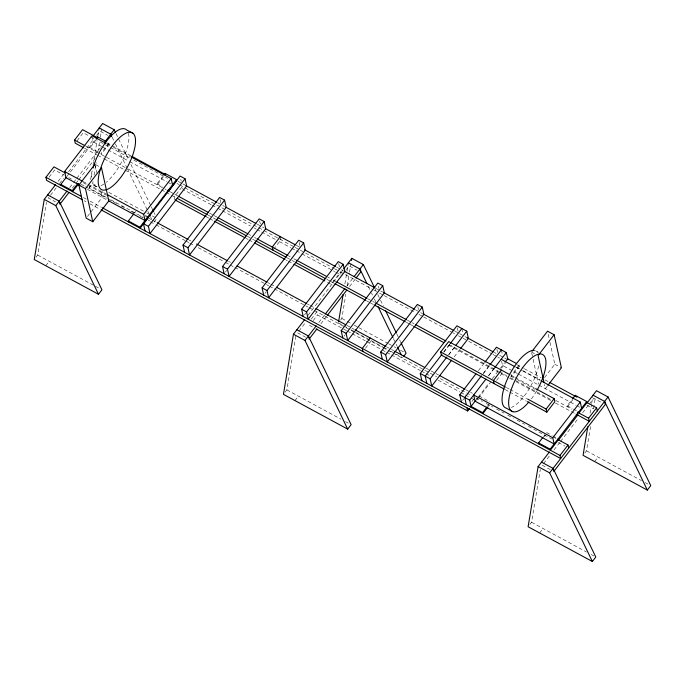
<?xml version="1.0" encoding="UTF-8"?>
<svg xmlns="http://www.w3.org/2000/svg" width="685" height="685" viewBox="0 0 685 685"><rect width="100%" height="100%" fill="white"/><g stroke="black" fill="none" stroke-linecap="round" stroke-linejoin="round"><path stroke-width="0.51" stroke-dasharray="3.42 2.57" d="M35.971 257.286L37.684 255.051L46.46 202.306M106.286 197.331L89.204 188.092L89.555 185.977M90.608 179.65L92.013 171.216M93.066 164.88L97.099 140.613M97.801 136.401L99.205 127.958M89.204 188.092L92.638 183.623L92.989 181.516M94.042 175.189L96.148 162.525M97.904 151.976L99.479 142.48M100.361 137.206L101.765 128.771M285.166 392.12L286.878 389.893L296.006 335.033M344.889 283.89L346.824 272.287M346.995 271.234L348.228 263.853M340.685 319.955L341.832 318.465L345.865 294.199M347.269 285.756L349.376 273.101M349.555 272.048L350.96 263.605M529.83 524.504L531.543 522.278L540.319 469.525M590.085 413.115L591.48 404.672M591.66 403.619L592.885 396.238M584.776 453.076L586.497 450.85L590.53 426.584M593.518 408.645L595.274 398.096M49.089 177.175L54.637 169.966L64.022 175.043M77.097 140.776L83.253 132.762L89.812 136.315M58.122 181.354L63.337 174.581M56.196 187.844L48.37 198.016L55.468 201.861M59.458 183.614L63.371 178.528M68.586 171.747L94.016 138.687M96.628 135.296L99.89 131.058L107.87 135.382M66.967 176.396L69.793 172.731M70.427 171.901L95.592 139.201M96.431 139.432L89.649 148.243L89.427 147.215L97.407 151.531M69.656 187.596L72.918 183.357M73.569 182.51L76.172 179.119M76.831 178.271L100.301 147.763M72.293 188.152L78.159 180.523M78.818 179.675L95.121 158.492M45.784 265.754L49.217 261.293M100.738 194.334L103.024 191.355M87.457 216.494L102.202 197.331L100.841 191.132M134.517 212.949L135.75 211.348M163.364 176.781L157.199 184.796L156.976 183.76L162.525 176.55M154.031 222.111L156.317 219.14M225.425 272.031L226.709 270.361M273.572 249.357L280.961 239.741L280.285 236.642M264.967 293.428L266.251 291.759M304.508 314.826L305.793 313.156M307.967 315.348L343.185 269.573M298.865 331.163L305.39 322.686M345.822 270.13L349.085 265.891L357.065 270.215M311.315 319.064L316.864 311.855L317.54 314.954L346.559 330.649M313.225 320.563L317.54 314.954M318.85 322.438L324.716 314.809M346.893 285.988L353.409 277.511M320.837 323.842L326.702 316.213M349.53 286.544L355.395 278.915M344.05 336.215L345.334 334.545M294.978 400.597L298.412 396.127M365.422 348.34L370.97 341.13M443.837 351.902L449.625 344.375M443.7 352.278L450.131 343.921M448.786 354.573L454.566 347.055M448.641 354.95L455.071 346.601M454.232 356.791L460.012 349.273M478.438 370.619L484.226 363.101M483.379 373.291L489.167 365.773M462.675 400.408L463.959 398.73M483.242 373.676L489.672 365.319M488.328 375.962L494.142 368.41M488.825 375.508L494.613 367.991M471.948 401.444L473.797 399.038M475.981 399.98L477.608 397.865M478.25 397.035L489.116 382.915M492.31 378.762L498.055 371.287M500.281 368.393L504.597 362.776M476.82 400.211L478.053 398.61M478.344 398.233L490.554 382.367M501.48 368.162L505.444 363.016M496.556 380.423L502.105 373.214L501.429 370.114M487.514 406.222L488.747 404.621M488.354 406.453L489.587 404.852M544.549 377.581L554.807 364.249L549.576 340.488M547.289 386.152L545.371 388.652L544.455 384.516M543.53 436.533L544.763 434.932M572.994 399.56L567.445 406.77L567.223 405.743L572.155 399.329M544.378 436.765L545.611 435.163M543.53 463.548L550.055 455.071M553.968 449.985L559.833 442.356M560.484 441.508L578.748 417.773M582.661 412.687L588.526 405.058M589.177 404.21L593.749 398.276L601.73 402.6M539.643 532.981L543.077 528.512M594.597 461.553L598.031 457.092M538.487 352.355L535.199 350.574A32.306 12.056 -61.6 0 1 537.751 352.45M554.807 364.249L561.392 367.819M531.509 352.022L534.805 353.802M106.937 142.848L131.297 156.026M178.151 181.379L181.902 183.409M182.835 183.914L184.984 185.078M217.505 202.674L224.526 206.476M256.858 223.969L261.542 226.504M262.423 226.975L264.067 227.865M296.245 245.273L300.938 247.816M336.6 267.116L340.359 269.145M341.301 269.659L343.176 270.669M376.031 288.445L379.781 290.483M380.723 290.988L382.692 292.058M415.452 309.783L422.234 313.447M454.874 331.112L458.633 333.141M459.575 333.655L464.267 336.189M465.072 336.626L467.084 337.714M494.305 352.441L496.18 353.46M499.673 355.352L503.689 357.527M504.614 358.024L506.266 358.914M516.781 364.608L523.4 368.188M524.342 368.701L541.236 377.837M544.995 379.875L548.745 381.905M106.954 143.859L112.537 146.881M113.47 147.386L130.21 156.445M90.754 136.82L96.371 139.86M100.121 141.889L109.497 146.958M110.431 147.463L130.107 158.115M133.858 160.144L167.585 178.391M176.961 183.46L178.828 184.479M179.77 184.984L294.105 246.848M295.047 247.362L299.362 249.691M300.295 250.205L333.535 268.186M334.468 268.691L338.664 270.96M340.102 271.74L372.957 289.515M373.89 290.02L375.774 291.039M379.524 293.069L383.283 295.107M384.216 295.612L415.196 312.369M418.955 314.406L422.705 316.436M423.647 316.941L451.8 332.182M452.742 332.687L454.617 333.706M458.376 335.736L462.127 337.765M463.069 338.279L467.761 340.813M468.703 341.327L492.164 354.017M493.106 354.53L496.865 356.56M497.798 357.065L499.673 358.084M516.576 367.228L522.201 370.277M523.143 370.782L540.037 379.927M586.976 405.323L593.544 408.876M516.053 367.323L521.636 370.345M522.569 370.85L540.242 380.415M211.134 204.687L183.058 189.497L182.373 186.397L174.358 196.809L175.043 199.909M212.067 205.192L216.743 207.726M217.684 208.231L221.426 210.252M222.36 210.766L250.436 225.956M254.178 227.977L256.053 228.995M256.986 229.501L260.737 231.521M261.67 232.035L275.704 239.63M279.454 241.651L290.68 247.73M291.622 248.235L295.363 250.265M296.297 250.77L300.98 253.304M301.914 253.81L334.665 271.534M335.607 272.039L341.224 275.079M101.808 146.539L93.434 142L92.518 137.873M102.733 147.035L128.789 161.138M129.713 161.634L166.934 181.773M167.859 182.278L171.584 184.291M517.415 373.522L502.533 365.473L501.394 360.301M518.348 374.027L537.888 384.602M538.812 385.107L576.034 405.237M576.958 405.743L579.75 407.258M511.601 375.62L514.375 377.118M515.3 377.623L534.728 388.13M156.976 183.76L162.294 186.645M567.223 405.743L572.54 408.62M573.431 409.099L576.976 411.017M85.805 146.162L105.481 156.814M106.423 157.319L127.033 168.476M127.975 168.981L166.07 189.599M170.137 191.791L173.887 193.821M174.821 194.326L177.629 195.85M209.49 213.086L213.24 215.116M214.174 215.621L216.991 217.145M248.843 234.381L250.719 235.4M254.469 237.421L256.344 238.44M288.231 255.693L290.106 256.712M293.856 258.742L296.673 260.266M327.653 277.023L329.528 278.041M333.287 280.071L336.104 281.595M368.016 298.865L371.767 300.895M372.708 301.4L374.584 302.419M407.438 320.195L411.197 322.224M412.13 322.738L414.014 323.748M510.693 376.065L516.327 379.113M517.261 379.618L535.096 389.268M555.749 400.442L571.881 409.176M449.386 344.683L498.406 371.21M499.331 371.715L506.729 375.714M510.436 377.718L551.134 399.74M84.615 148.251L96.79 154.844M97.732 155.349L103.349 158.389M104.291 158.894L123.968 169.546M124.901 170.051L160.513 189.317M161.446 189.822L165.196 191.851M166.13 192.357L176.439 197.939M208.052 215.039L215.792 219.234M247.362 236.308L255.145 240.521M286.664 257.577L294.541 261.841M326.908 279.352L330.649 281.381M331.146 281.646L333.963 283.17M366.817 300.946L369.635 302.47M370.576 302.984L373.393 304.5M406.248 322.284L409.056 323.808M409.998 324.313L412.815 325.837M448.487 345.137L500.11 373.068M501.052 373.582L508.561 377.64M509.494 378.154L515.129 381.194M516.07 381.708L550.8 400.494M555.492 403.037L575.203 413.706M205.928 216.623L208.737 218.138M209.67 218.643L213.412 220.673M246.172 238.397L248.038 239.407M248.972 239.913L253.655 242.447M285.474 259.666L287.349 260.677M288.282 261.182L292.966 263.716M327.593 282.451L332.268 284.986M95.754 164.708L99.873 166.934M506.361 387.539L509.135 389.037M510.06 389.542L526.714 398.55M505.196 389.637L508.895 391.64M509.82 392.137L526.465 401.145M92.638 183.623L97.955 186.508M108.795 192.374L145.794 212.393M146.718 212.889L148.568 213.891M152.267 215.895L155.966 217.898M341.832 318.465L346.267 320.863M347.149 321.342L351.593 323.74M354.291 325.204L357.99 327.207M358.914 327.704L387.59 343.219M388.515 343.724L393.139 346.225M394.063 346.721L395.913 347.723M400.537 350.232L404.236 352.227M586.497 450.85L641.503 480.613M645.201 482.617L647.976 484.115M93.836 185.233L97.955 187.459M83.202 181.585L86.918 183.597M87.851 184.102L106.458 194.172M145.237 215.347L147.9 216.785M479.063 395.973L489.706 401.735M546.613 432.526L551.939 435.403M552.821 435.883L556.374 437.809M83.056 182.612L106.517 195.311M145.468 216.383L148.131 217.821M148.765 218.164L151.573 219.688M152.515 220.193L156.274 222.223M189.128 240.007L191.004 241.017M228.55 261.336L230.425 262.355M267.972 282.665L269.847 283.684M270.789 284.189L275.481 286.732M307.394 304.003L309.277 305.013M310.211 305.527L314.903 308.062M346.824 325.332L354.333 329.391M386.22 346.644L393.712 350.703M425.573 367.939L430.257 370.474M431.19 370.987L434.941 373.017M435.883 373.522L438.691 375.037M465.86 389.748L469.61 391.769M470.552 392.282L472.419 393.293M553.934 437.398L555.818 438.417M110.91 199.84L143.285 217.35M147.909 219.859L149.758 220.861M338.399 322.926L342.834 325.324M343.716 325.812L347.269 327.73M350.857 329.665L354.556 331.668M355.481 332.174L370.277 340.18M371.201 340.676L384.148 347.689M385.081 348.185L386.931 349.187M390.63 351.191L402.652 357.698M68.714 177.586L71.531 179.11M80.916 184.188L84.675 186.217M85.616 186.722L107.203 198.41M108.144 198.915L117.529 203.993M121.279 206.022L125.038 208.06M130.672 211.108L136.298 214.157M140.057 216.186L142.874 217.71M150.383 221.769L155.075 224.312M156.017 224.817L185.113 240.563M186.055 241.069L188.863 242.593M189.805 243.107L194.497 245.641M198.256 247.67L224.534 261.893M225.476 262.406L229.227 264.436M230.169 264.941L233.927 266.979M234.861 267.484L268.657 285.765M269.59 286.279L273.349 288.308M274.283 288.813L308.079 307.103M309.021 307.608L436.653 376.673M440.309 378.651L471.289 395.408M475.912 397.916L482.471 401.461M486.222 403.491L492.78 407.036M496.531 409.065L504.023 413.123M507.773 415.153L513.399 418.192M517.141 420.222L524.641 424.28M528.383 426.31L551.81 438.982M558.369 442.527L564.928 446.081M87.355 189.291L107.143 200.003M347.492 331.155L351.234 333.184M352.167 333.689L365.276 340.779M366.21 341.284L381.185 349.384M382.119 349.889L385.86 351.919M386.802 352.424L390.544 354.453M391.477 354.958L420.496 370.653M421.429 371.159L425.171 373.188M426.104 373.693L429.855 375.722M438.272 380.278L459.798 391.923M460.74 392.428L464.481 394.457M465.415 394.962L470.098 397.497M471.032 398.002L473.84 399.518M83.484 197.597L86.301 199.121M90.06 201.15L101.32 207.247M84.169 200.696L86.045 201.715M89.803 203.745L100.13 209.336M309.526 325.366L312.334 326.891M297.564 332.859L305.553 337.174M542.229 465.243L550.218 469.559M37.684 255.051L94.539 285.816M95.463 286.321L100.087 288.822M286.878 389.893L340.959 419.151M345.582 421.652L348.357 423.159M531.543 522.278L586.548 552.042M591.172 554.542L593.946 556.04M374.978 288.659L377.298 293.48M377.76 294.447L380.081 299.268M380.552 300.227L383.335 306.007M396.803 333.955L399.124 338.775M399.586 339.743L400.511 341.669M368.29 286.381L371.073 292.161M371.544 293.129L372.469 295.055M374.327 298.908L375.722 301.802M393.361 338.424L395.69 343.236M396.153 344.204L397.077 346.13M116.03 133.592L129.028 160.573M130.886 164.426L150.854 205.868M151.316 206.827L152.25 208.754M154.108 212.615L155.033 214.542M112.135 137.086L114.917 142.874M115.38 143.833L126.99 167.928M127.453 168.895L147.421 210.329M147.883 211.297L148.816 213.223M150.674 217.077L151.599 219.003M548.214 334.289L549.353 339.452M531.731 353.049L532.87 358.221M533.101 359.248L538.547 384.045M501.377 349.898L502.516 355.07M496.89 349.29L497.567 352.39M461.836 328.5L462.974 333.672M457.349 327.892L458.025 331.001M417.807 306.503L418.484 309.603M378.488 286.142L378.942 288.205M338.724 263.708L339.4 266.808M340.993 274.043L340.539 271.979L332.525 282.391L333.21 285.491M299.182 242.31L299.859 245.418M259.641 220.921L260.317 224.021M220.099 199.523L220.775 202.623M180.78 179.162L181.234 181.225M94.932 164.263L96.748 172.534M538.607 366.004A32.306 12.056 -61.6 0 1 511.412 407.464M536.569 391.024A32.306 12.056 -61.6 0 1 530.866 399.543M128.446 133.224A32.306 12.056 -61.6 0 1 106.261 182.313M103.992 184.034A32.306 12.056 -61.6 0 1 100.464 185.935M96.688 186.568A32.306 12.056 -61.6 0 1 92.424 182.981M91.61 177.132A32.306 12.056 -61.6 0 1 92.389 170.916M108.966 143.037L100.96 153.449L101.183 154.485L109.198 144.073L108.966 143.037M519.213 365.011L511.198 375.431L511.43 376.467L519.444 366.047L519.213 365.011"/><path stroke-width="1.03" d="M55.511 184.744L44.251 199.386L34.25 259.521L98.503 294.285L101.937 289.824L59.218 201.159L47.685 194.917M304.705 319.587L293.445 334.22L283.444 394.354L347.697 429.118L351.131 424.657L308.413 335.992L296.888 329.759M338.57 321.873L343.134 294.447M351.482 260.437L351.833 258.331L363.367 264.573L374.515 287.7M549.37 451.972L538.11 466.605L528.109 526.739L592.362 561.503L595.796 557.042L553.078 468.377L541.544 462.144M587.798 426.832L583.063 455.311L647.316 490.083L650.75 485.614L608.032 396.957L596.498 390.715L587.199 402.806M82.294 199.677L46.623 180.378L45.938 177.278L53.952 166.866L65.221 172.962M83.673 147.746L75.247 143.182L74.562 140.082L82.577 129.662L97.57 137.779M79.914 185.267L65.957 177.715L64.596 171.515L92.064 135.801L106.021 143.353M93.34 135.587L102.639 123.497L114.172 129.73L115.568 132.625M61.033 185.447L60.802 184.411L66.351 177.201M96.208 138.396L97.441 136.794L106.312 141.598M98.503 294.285L55.785 205.628L67.044 190.987M104.865 141.829L114.172 129.73M59.903 204.258L69.031 192.391M78.732 183.674L72.567 191.689L72.336 190.653L77.884 183.443M92.766 221.726L85.497 188.666L101.526 167.834L108.795 200.893L92.766 221.726L86.173 218.164L78.903 185.096L94.932 164.263M128.583 222L128.352 220.964L133.9 213.754M163.758 174.949L164.991 173.348L176.524 179.59L176.747 180.617L168.733 191.038L168.51 190.002M108.752 200.876L145.04 220.51L143.679 214.311L171.147 178.597L131.143 156.951M147.9 216.785L148.131 217.821L140.117 228.233L139.886 227.206L176.524 179.59M143.465 223.678L180.104 176.062L185.044 178.734L186.637 185.969L149.998 233.585L148.405 226.35L143.465 223.678L145.057 230.913M148.405 226.35L185.044 178.734M183.006 245.076L219.645 197.46L224.586 200.131L226.178 207.367L189.54 254.983L187.947 247.747L183.006 245.076L184.599 252.311M187.947 247.747L224.586 200.131M222.548 266.474L259.187 218.849L264.127 221.529L265.72 228.756L229.081 276.38L227.488 269.145L222.548 266.474L224.141 273.7M227.488 269.145L264.127 221.529M280.285 236.642L272.27 247.054L272.955 250.162M262.09 287.863L298.728 240.247L303.669 242.918L305.262 250.153L268.623 297.769L267.03 290.543L262.09 287.863L263.682 295.098M267.03 290.543L303.669 242.918M301.631 309.26L338.27 261.644L343.211 264.316L344.803 271.551L308.164 319.167L306.572 311.932L301.631 309.26L303.224 316.496M306.572 311.932L343.211 264.316M343.836 268.725L351.833 258.331M347.697 429.118L304.979 340.462L316.239 325.829M325.375 313.961L344.932 288.531M354.068 276.663L363.367 264.573M309.098 339.101L316.924 328.928M327.353 315.365L346.918 289.935M356.046 278.067L360.618 272.133L359.933 269.034L348.4 262.792M341.173 330.658L377.812 283.042L382.752 285.714L384.345 292.949L347.706 340.565L346.122 333.33L341.173 330.658L342.765 337.893M346.122 333.33L382.752 285.714M370.285 338.03L362.271 348.442L362.956 351.542M380.714 352.056L417.353 304.431L422.294 307.111L423.887 314.338L387.248 361.963L385.664 354.727L380.714 352.056L382.307 359.283M385.664 354.727L422.294 307.111M403.799 356.209L406.085 353.229L400.982 342.628M421.849 380.68L420.256 373.445L456.895 325.829L466.776 331.18L468.369 338.416L460.654 348.434M504.271 389.14L441.371 355.104L440.686 352.004L448.701 341.584L509.751 374.618M441.911 354.402L425.205 376.125L426.789 383.352M450.268 343.545L461.836 328.5M451.655 360.13L431.738 386.032L430.146 378.796L446.851 357.073M455.85 345.377L466.776 331.18M461.39 402.078L459.798 394.843L475.869 373.959M484.869 362.262L496.437 347.226L506.318 352.578L507.91 359.805M481.452 375.8L464.747 397.514L466.331 404.749M489.809 364.934L501.377 349.898M471.28 407.421L469.687 400.194L485.836 379.207M494.75 367.614L506.318 352.578M475.364 400.785L471.049 406.393L482.582 412.635L482.805 413.663L487.737 407.258M505.213 361.98L507.679 358.777L516.55 363.572M316.085 328.911L467.692 410.949L469.542 408.543M501.429 370.114L493.414 380.535L494.09 383.634M482.582 412.635L486.898 407.027M532.151 351.182L547.538 331.189L554.122 334.751L561.392 367.819L547.931 385.312M554.122 334.751L538.102 355.583L544.001 382.453M554.148 398.644L554.833 401.744L546.818 412.156L546.133 409.056L554.148 398.644L535.653 388.635M538.83 443.974L538.598 442.938L542.914 437.33M572.771 398.533L575.229 395.322L586.762 401.564L586.994 402.6L578.979 413.012L578.756 411.985M552.778 437.775L473.695 394.98L475.056 401.187L554.139 443.974L552.778 437.775L580.255 402.061L541.176 380.92M558.147 438.768L558.369 439.796L550.363 450.216L550.132 449.18L586.762 401.564M558.506 440.104L578.063 414.673M101.063 209.841L560.664 458.522L559.987 455.422L567.993 445.01L557.693 439.428M576.145 414.211L589.288 421.326L588.603 418.218L596.618 407.806L586.292 402.215M592.362 561.503L549.644 472.847L608.032 396.957M553.763 471.485L605.275 404.518L604.598 401.419L593.064 395.176M133.31 133.566A32.306 12.056 -61.6 0 0 100.978 167.363A32.306 12.056 -61.6 0 0 116.313 182.621A32.306 12.056 -61.6 0 0 133.31 133.566L126.716 130.004A32.306 12.056 -61.6 0 0 109.429 137.702A32.306 12.056 -61.6 0 0 93.1 167.953M99.205 127.958L110.739 134.2L111.664 136.127M132.239 156.531L165.034 174.281M185.644 185.438L216.571 202.169M225.939 207.238L255.925 223.456M265.292 228.533L295.303 244.768M304.688 249.845L335.667 266.611M344.11 271.183L375.089 287.94M383.54 292.512L414.511 309.269M422.962 313.841L453.941 330.607M467.084 337.714L493.363 351.936M549.687 382.41L576.907 397.137M501.172 359.274L515.12 366.826M74.562 140.082L84.871 145.657M167.328 190.276L169.204 191.286M178.571 196.355L208.557 212.581M217.924 217.65L247.91 233.876M257.277 238.945L287.289 255.188M296.673 260.266L326.711 276.517M337.037 282.1L367.074 298.36M375.526 302.924L406.505 319.69M415.889 324.767L445.926 341.019M577.344 412.13L588.603 418.218M177.167 198.333L207.358 214.67M216.477 219.602L246.711 235.965M255.779 240.863L286.09 257.269M295.483 262.346L325.974 278.846M334.905 283.676L365.884 300.441M374.327 305.013L405.306 321.77M413.757 326.343L443.794 342.594M175.043 199.909L205.928 216.623M214.345 221.178L245.23 237.892M254.589 242.952L284.54 259.161M293.899 264.222L324.784 280.936M440.686 352.004L505.436 387.034M527.638 399.047L546.133 409.056M527.39 401.65L546.818 412.156M512.817 411.694L506.224 408.132A32.306 12.056 -61.6 0 1 508.458 376.827A32.306 12.056 -61.6 0 1 534.394 350.412M64.596 171.515L82.268 181.08M107.391 194.677L143.679 214.311M157.207 222.736L188.187 239.493M196.638 244.066L227.608 260.831M236.993 265.908L267.039 282.16M276.423 287.238L306.46 303.489M315.845 308.567L345.882 324.827M355.267 329.905L385.278 346.139M394.654 351.208L424.632 367.434M439.624 375.551L464.927 389.234M78.903 185.096L85.497 188.666M420.256 373.445L430.146 378.796M459.798 394.843L469.687 400.194M60.802 184.411L72.336 190.653M128.352 220.964L139.886 227.206M538.598 442.938L550.132 449.18M45.938 177.278L81.609 196.578M102.262 207.752L559.987 455.422M44.251 199.386L55.785 205.628M293.445 334.22L304.979 340.462M538.11 466.605L549.644 472.847M604.598 401.419L647.316 490.083M385.655 310.827L396.332 332.996M359.933 269.034L366.895 283.487M378.043 306.623L392.899 337.457M397.54 347.098L401.256 354.804M152.712 209.721L153.637 211.648M149.279 214.182L150.203 216.109M596.618 407.806L597.303 410.906M580.255 402.061L581.616 408.26M575.229 395.322L575.46 396.358M567.993 445.01L568.678 448.11M553.078 468.377L553.531 470.449M467.016 407.849L467.692 410.949M308.413 335.992L308.875 338.065M171.147 178.597L172.517 184.796M164.991 173.348L165.213 174.375M110.739 134.2L111.193 136.264M97.441 136.794L97.664 137.831M59.218 201.159L59.672 203.231M528.888 401.984A32.306 12.056 -61.6 0 1 509.366 396.427A32.306 12.056 -61.6 0 1 538.615 354.128A32.306 12.056 -61.6 0 1 537.1 390.108"/></g></svg>
